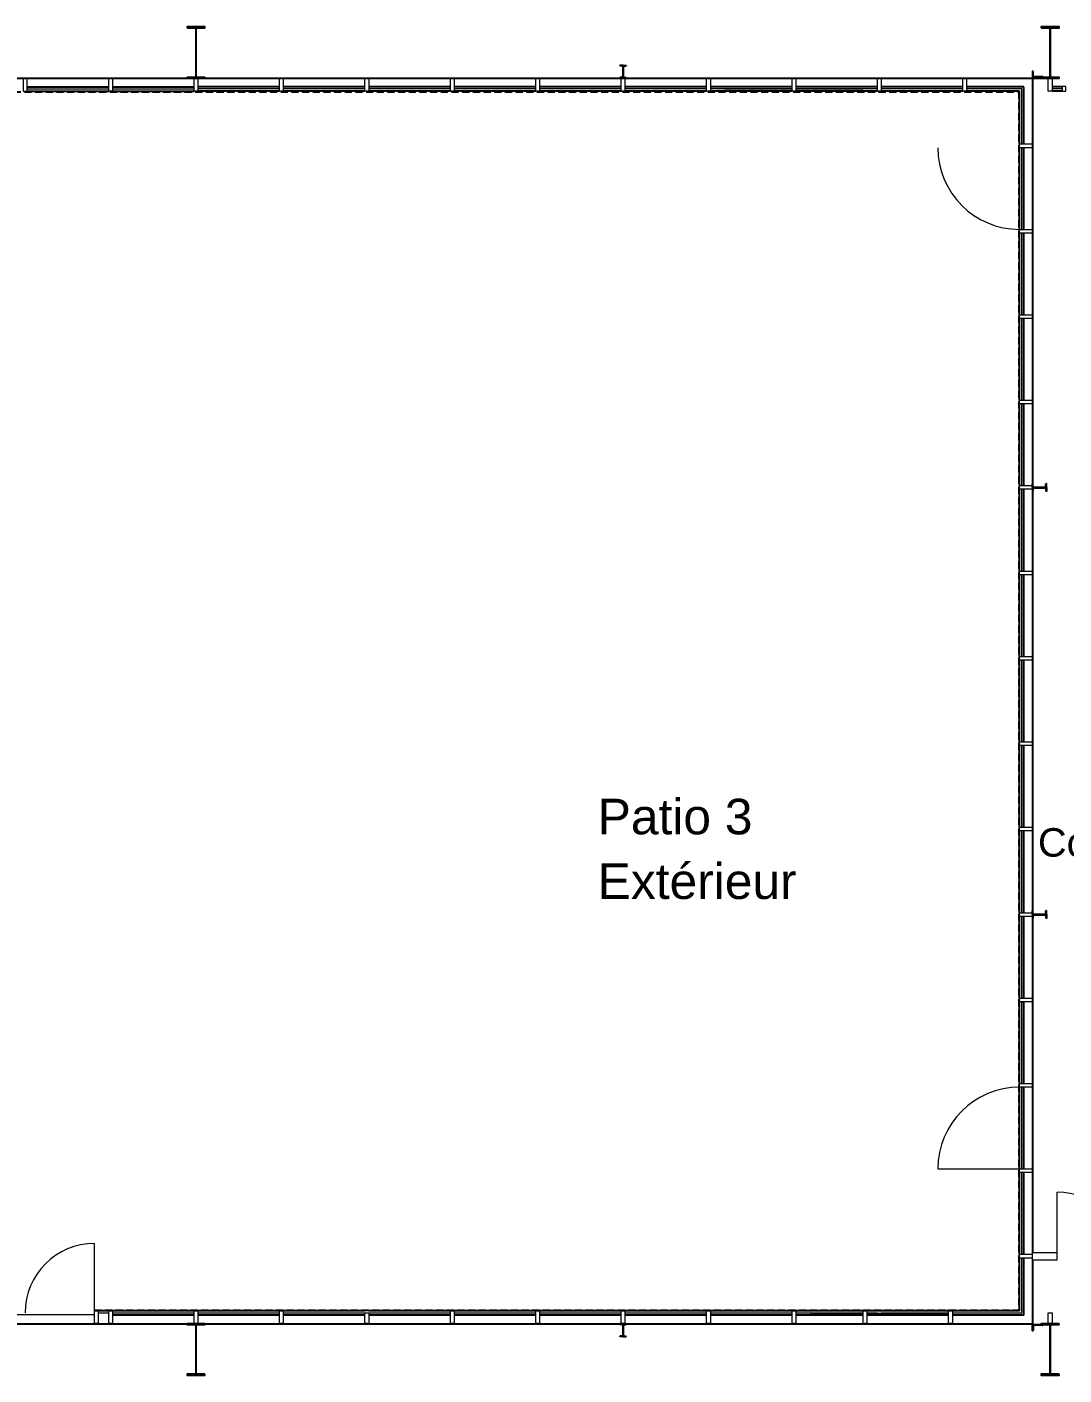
# Model space of a CAD drawing. Header units: metres. Extents: x 134472 to 303672, y 136880 to 366415.
# Drawn here: x 245722 to 260292, y 279879 to 298819 of the extents above; entities that cross this region are included whole.
import ezdxf

# ---------------------------------------------------------------- set-up
doc = ezdxf.new("R2010")
doc.units = ezdxf.units.M
doc.header["$LTSCALE"] = 2
doc.header["$MEASUREMENT"] = 0
doc.linetypes.add('CACHE', pattern=[0.375, 0.25, -0.125])
for name, color, linetype in [('0.01', 8, 'Continuous'), ('1', 5, 'Continuous'), ('MOJI', 7, 'Continuous')]:
    doc.layers.add(name, color=color, linetype=linetype)
doc.layers.add('0.03', color=151, linetype='Continuous', lineweight=5)
doc.layers.add('0.10', color=92, linetype='Continuous', lineweight=9)
doc.styles.add('arial', font='arial.ttf')

msp = doc.modelspace()

# ---------------------------------------------------------------- linework, layer by layer
at = {"layer": '0.01'}
msp.add_line((236466.586, 298099.317), (259971.586, 298099.317), dxfattribs=at)
at = {"layer": '0.01', "linetype": 'Continuous'}
for p, q in [((259846.586, 298099.317), (259846.586, 281597.148)), ((259846.586, 281497.148), (259846.586, 280599.317)), ((238246.586, 280599.317), (259846.586, 280599.317))]:
    msp.add_line(p, q, dxfattribs=at)
at = {"layer": '0.01', "linetype": 'CACHE', "ltscale": 200}
for p, q in [((236536.586, 297909.317), (259656.586, 297909.317)), ((259656.586, 297909.317), (259656.586, 280789.317)), ((246670.586, 280789.317), (259656.586, 280789.317))]:
    msp.add_line(p, q, dxfattribs=at)
at = {"layer": '0.01', "flags": 128}
for points in [[(245722.586, 297979.317), (246870.586, 297979.317)], [(246922.586, 297979.317), (248070.586, 297979.317)], [(249270.586, 297979.317), (248122.586, 297979.317)], [(250470.586, 297979.317), (249322.586, 297979.317)], [(251670.586, 297979.317), (250522.586, 297979.317)], [(252870.586, 297979.317), (251722.586, 297979.317)], [(254070.586, 297979.317), (252922.586, 297979.317)], [(255270.586, 297979.317), (254122.586, 297979.317)], [(256470.586, 297979.317), (255322.586, 297979.317)], [(257670.586, 297979.317), (256522.586, 297979.317)], [(258870.586, 297979.317), (257722.586, 297979.317)], [(259726.586, 297979.317), (258922.586, 297979.317)], [(259726.586, 297175.317), (259726.586, 297979.317)], [(260266.586, 297979.317), (260122.586, 297979.317)], [(245722.586, 297919.317), (246870.586, 297919.317)], [(246922.586, 297919.317), (248070.586, 297919.317)], [(249270.586, 297919.317), (248122.586, 297919.317)], [(250470.586, 297919.317), (249322.586, 297919.317)], [(251670.586, 297919.317), (250522.586, 297919.317)], [(252870.586, 297919.317), (251722.586, 297919.317)], [(254070.586, 297919.317), (252922.586, 297919.317)], [(255270.586, 297919.317), (254122.586, 297919.317)], [(256470.586, 297919.317), (255322.586, 297919.317)], [(257670.586, 297919.317), (256522.586, 297919.317)], [(258870.586, 297919.317), (257722.586, 297919.317)], [(259666.586, 297919.317), (258922.586, 297919.317)], [(259666.586, 297175.317), (259666.586, 297919.317)], [(260266.586, 297919.317), (260122.586, 297919.317)], [(259666.586, 295975.317), (259666.586, 297123.317)], [(259726.586, 295975.317), (259726.586, 297123.317)], [(259666.586, 294775.317), (259666.586, 295923.317)], [(259726.586, 294775.317), (259726.586, 295923.317)], [(259666.586, 293575.317), (259666.586, 294723.317)], [(259726.586, 293575.317), (259726.586, 294723.317)], [(259666.586, 292375.317), (259666.586, 293523.317)], [(259726.586, 292375.317), (259726.586, 293523.317)], [(259666.586, 291175.317), (259666.586, 292323.317)], [(259726.586, 291175.317), (259726.586, 292323.317)], [(259666.586, 289975.317), (259666.586, 291123.317)], [(259726.586, 289975.317), (259726.586, 291123.317)], [(259666.586, 288775.317), (259666.586, 289923.317)], [(259726.586, 288775.317), (259726.586, 289923.317)], [(259666.586, 287575.317), (259666.586, 288723.317)], [(259726.586, 287575.317), (259726.586, 288723.317)], [(259666.586, 286375.317), (259666.586, 287523.317)], [(259726.586, 286375.317), (259726.586, 287523.317)], [(259666.586, 285175.317), (259666.586, 286323.317)], [(259726.586, 285175.317), (259726.586, 286323.317)], [(259666.586, 283975.317), (259666.586, 285123.317)], [(259726.586, 283975.317), (259726.586, 285123.317)], [(259666.586, 282775.317), (259666.586, 283923.317)], [(259726.586, 282775.317), (259726.586, 283923.317)], [(259666.586, 281575.317), (259666.586, 282723.317)], [(259726.586, 281575.317), (259726.586, 282723.317)], [(259666.586, 280779.317), (259666.586, 281523.317)], [(259726.586, 280719.317), (259726.586, 281523.317)], [(246870.586, 280779.317), (246722.586, 280779.317)], [(248070.586, 280779.317), (246922.586, 280779.317)], [(248070.586, 280719.317), (246922.586, 280719.317)], [(249270.586, 280779.317), (248122.586, 280779.317)], [(249270.586, 280719.317), (248122.586, 280719.317)], [(250470.586, 280779.317), (249322.586, 280779.317)], [(250470.586, 280719.317), (249322.586, 280719.317)], [(251670.586, 280779.317), (250522.586, 280779.317)], [(251670.586, 280719.317), (250522.586, 280719.317)], [(252870.586, 280779.317), (251722.586, 280779.317)], [(252870.586, 280719.317), (251722.586, 280719.317)], [(254070.586, 280779.317), (252922.586, 280779.317)], [(254070.586, 280719.317), (252922.586, 280719.317)], [(255270.586, 280779.317), (254122.586, 280779.317)], [(255270.586, 280719.317), (254122.586, 280719.317)], [(256470.586, 280779.317), (255322.586, 280779.317)], [(256470.586, 280719.317), (255322.586, 280719.317)], [(257470.586, 280779.317), (256522.586, 280779.317)], [(257470.586, 280719.317), (256522.586, 280719.317)], [(258670.586, 280779.317), (257522.586, 280779.317)], [(258670.586, 280719.317), (257522.586, 280719.317)], [(259666.586, 280779.317), (258722.586, 280779.317)], [(259726.586, 280719.317), (258722.586, 280719.317)]]:
    msp.add_lwpolyline(points, dxfattribs=at)
at = {"layer": '0.03'}
msp.add_line((246922.586, 297949.317), (248070.586, 297949.317), dxfattribs=at)
at = {"layer": '0.03', "flags": 128}
for points in [[(245722.586, 297949.317), (246870.586, 297949.317)], [(249270.586, 297949.317), (248122.586, 297949.317)], [(250470.586, 297949.317), (249322.586, 297949.317)], [(251670.586, 297949.317), (250522.586, 297949.317)], [(252870.586, 297949.317), (251722.586, 297949.317)], [(254070.586, 297949.317), (252922.586, 297949.317)], [(255270.586, 297949.317), (254122.586, 297949.317)], [(256470.586, 297949.317), (255322.586, 297949.317)], [(255522.586, 297949.317), (256470.586, 297949.317)], [(257670.586, 297949.317), (256522.586, 297949.317)], [(256522.586, 297949.317), (257470.586, 297949.317)], [(258870.586, 297949.317), (257722.586, 297949.317)], [(259696.586, 297949.317), (258922.586, 297949.317)], [(259696.586, 297175.317), (259696.586, 297949.317)], [(260266.586, 297949.317), (260122.586, 297949.317)], [(259696.586, 295975.317), (259696.586, 297123.317)], [(259696.586, 294775.317), (259696.586, 295923.317)], [(259696.586, 293575.317), (259696.586, 294723.317)], [(259696.586, 292375.317), (259696.586, 293523.317)], [(259696.586, 291175.317), (259696.586, 292323.317)], [(259696.586, 289975.317), (259696.586, 291123.317)], [(259696.586, 288775.317), (259696.586, 289923.317)], [(259696.586, 287575.317), (259696.586, 288723.317)], [(259696.586, 286375.317), (259696.586, 287523.317)], [(259696.586, 285175.317), (259696.586, 286323.317)], [(259696.586, 283975.317), (259696.586, 285123.317)], [(259696.586, 282775.317), (259696.586, 283923.317)], [(258518.586, 282775.317), (259666.586, 282775.317)], [(259696.586, 281575.317), (259696.586, 282723.317)], [(260196.586, 281549.317), (260196.586, 282449.317)], [(246670.586, 280779.317), (246670.586, 281728.317)], [(259696.586, 280749.317), (259696.586, 281523.317)], [(246670.586, 280724.317), (244722.586, 280724.317)], [(246670.586, 280724.315), (244722.586, 280724.315)], [(246870.586, 280749.317), (246722.586, 280749.317)], [(246870.586, 280749.315), (246722.586, 280749.315)], [(248070.586, 280749.317), (246922.586, 280749.317)], [(249270.586, 280749.317), (248122.586, 280749.317)], [(250470.586, 280749.317), (249322.586, 280749.317)], [(251670.586, 280749.317), (250522.586, 280749.317)], [(252870.586, 280749.317), (251722.586, 280749.317)], [(254070.586, 280749.317), (252922.586, 280749.317)], [(255270.586, 280749.317), (254122.586, 280749.317)], [(256470.586, 280749.317), (255322.586, 280749.317)], [(257470.586, 280749.317), (256522.586, 280749.317)], [(256722.586, 280749.315), (257470.586, 280749.315)], [(257670.586, 280749.317), (257522.586, 280749.317)], [(257522.586, 280749.315), (258670.586, 280749.315)], [(258670.586, 280749.317), (257722.586, 280749.317)], [(259696.586, 280749.317), (258722.586, 280749.317)]]:
    msp.add_lwpolyline(points, dxfattribs=at)
at = {"layer": '0.03', "const_width": 1, "flags": 128}
msp.add_lwpolyline([(259666.586, 297123.317), (258518.586, 297123.317)], dxfattribs=at)
at = {"layer": '0.03', "flags": 128}
for points in [[(258518.586, 297123.317, 0.414213562), (259666.586, 295975.317)], [(259666.586, 283923.317, 0.414213562), (258518.586, 282775.317)], [(261096.586, 281549.317, 0.414213562), (260196.586, 282449.317)], [(246670.586, 281728.317, 0.414213562), (245696.586, 280754.317)]]:
    msp.add_lwpolyline(points, format="xyb", dxfattribs=at)
at = {"layer": '0.03', "linetype": 'Continuous', "lineweight": 0, "flags": 128}
msp.add_lwpolyline([(259843.186, 281497.148), (260196.586, 281497.148), (260196.586, 281597.148), (259843.186, 281597.148)], close=True, dxfattribs=at)
at = {"layer": '0.10'}
for points in [[(245722.586, 298099.317), (245670.586, 298099.317), (245670.586, 297919.317), (245722.586, 297919.317)], [(246870.586, 298099.317), (246922.586, 298099.317), (246922.586, 297919.317), (246870.586, 297919.317)], [(248070.586, 298099.317), (248122.586, 298099.317), (248122.586, 297919.317), (248070.586, 297919.317)], [(249270.586, 298099.317), (249322.586, 298099.317), (249322.586, 297919.317), (249270.586, 297919.317)], [(250470.586, 298099.317), (250522.586, 298099.317), (250522.586, 297919.317), (250470.586, 297919.317)], [(251670.586, 298099.317), (251722.586, 298099.317), (251722.586, 297919.317), (251670.586, 297919.317)], [(252870.586, 298099.317), (252922.586, 298099.317), (252922.586, 297919.317), (252870.586, 297919.317)], [(254070.586, 298099.317), (254122.586, 298099.317), (254122.586, 297919.317), (254070.586, 297919.317)], [(255270.586, 298099.317), (255322.586, 298099.317), (255322.586, 297919.317), (255270.586, 297919.317)], [(256470.586, 298099.317), (256522.586, 298099.317), (256522.586, 297919.317), (256470.586, 297919.317)], [(257670.586, 298099.317), (257722.586, 298099.317), (257722.586, 297919.317), (257670.586, 297919.317)], [(258870.586, 298099.317), (258922.586, 298099.317), (258922.586, 297919.317), (258870.586, 297919.317)], [(246722.586, 280602.715), (246670.586, 280602.715), (246670.586, 280779.317), (246722.586, 280779.317)], [(246870.586, 280779.317), (246922.586, 280779.317), (246922.586, 280602.717), (246870.586, 280602.717)], [(248070.586, 280779.317), (248122.586, 280779.317), (248122.586, 280602.717), (248070.586, 280602.717)], [(249270.586, 280779.317), (249322.586, 280779.317), (249322.586, 280602.717), (249270.586, 280602.717)], [(250470.586, 280754.317), (250522.586, 280754.317), (250522.586, 280602.717), (250470.586, 280602.717)], [(250470.586, 280754.317), (250522.586, 280754.317), (250522.586, 280602.717), (250470.586, 280602.717)], [(251670.586, 280779.317), (251722.586, 280779.317), (251722.586, 280602.717), (251670.586, 280602.717)], [(252870.586, 280779.317), (252922.586, 280779.317), (252922.586, 280602.717), (252870.586, 280602.717)], [(254070.586, 280779.317), (254122.586, 280779.317), (254122.586, 280602.717), (254070.586, 280602.717)], [(255270.586, 280779.317), (255322.586, 280779.317), (255322.586, 280602.717), (255270.586, 280602.717)], [(256470.586, 280779.317), (256522.586, 280779.317), (256522.586, 280602.717), (256470.586, 280602.717)], [(256470.586, 280779.317), (256522.586, 280779.317), (256522.586, 280602.717), (256470.586, 280602.717)], [(257470.586, 280779.317), (257522.586, 280779.317), (257522.586, 280602.717), (257470.586, 280602.717)], [(260070.586, 280754.317), (260122.586, 280754.317), (260122.586, 280602.717), (260070.586, 280602.717)]]:
    msp.add_lwpolyline(points, close=True, dxfattribs=at)
at = {"layer": '0.10', "flags": 128}
for points in [[(260070.586, 298099.317), (260122.586, 298099.317), (260122.586, 297919.317), (260070.586, 297919.317)], [(259843.186, 297175.317), (259843.186, 297123.317), (259666.586, 297123.317), (259666.586, 297175.317)], [(259843.186, 295975.317), (259843.186, 295923.317), (259666.586, 295923.317), (259666.586, 295975.317)], [(259843.186, 294775.317), (259843.186, 294723.317), (259666.586, 294723.317), (259666.586, 294775.317)], [(259843.186, 293575.317), (259843.186, 293523.317), (259666.586, 293523.317), (259666.586, 293575.317)], [(259843.186, 292375.317), (259843.186, 292323.317), (259666.586, 292323.317), (259666.586, 292375.317)], [(259843.186, 291175.317), (259843.186, 291123.317), (259666.586, 291123.317), (259666.586, 291175.317)], [(259843.186, 289975.317), (259843.186, 289923.317), (259666.586, 289923.317), (259666.586, 289975.317)], [(259843.186, 288775.317), (259843.186, 288723.317), (259666.586, 288723.317), (259666.586, 288775.317)], [(259843.186, 287575.317), (259843.186, 287523.317), (259666.586, 287523.317), (259666.586, 287575.317)], [(259843.186, 286375.317), (259843.186, 286323.317), (259666.586, 286323.317), (259666.586, 286375.317)], [(259843.186, 285175.317), (259843.186, 285123.317), (259666.586, 285123.317), (259666.586, 285175.317)], [(259843.186, 283975.317), (259843.186, 283923.317), (259666.586, 283923.317), (259666.586, 283975.317)], [(259843.186, 282775.317), (259843.186, 282723.317), (259666.586, 282723.317), (259666.586, 282775.317)], [(259843.186, 281575.317), (259843.186, 281523.317), (259666.586, 281523.317), (259666.586, 281575.317)]]:
    msp.add_lwpolyline(points, close=True, dxfattribs=at)
at = {"layer": '0.10'}
for points in [[(260266.586, 297915.317), (260316.586, 297915.317), (260316.586, 297983.317), (260266.586, 297983.317)], [(258722.586, 280602.715), (258670.586, 280602.715), (258670.586, 280779.317), (258722.586, 280779.317)]]:
    msp.add_3dface(points, dxfattribs=at)
at = {"layer": '1', "color": 5, "linetype": 'Continuous', "ltscale": 2}
for p, q in [((254096.586, 298279.317), (254051.086, 298279.317)), ((254051.086, 298279.317), (254051.086, 298271.317)), ((254084.936, 298271.317), (254051.086, 298271.317)), ((254093.936, 298262.317), (254093.936, 298116.317)), ((254096.586, 298279.317), (254142.086, 298279.317)), ((254099.236, 298262.317), (254099.236, 298116.317)), ((254108.236, 298271.317), (254142.086, 298271.317)), ((254142.086, 298279.317), (254142.086, 298271.317)), ((259846.586, 298199.317), (259846.586, 298109.317)), ((259850.586, 298199.317), (259846.586, 298199.317)), ((259856.586, 298131.317), (259856.586, 298193.317)), ((259990.586, 298119.317), (259868.586, 298119.317)), ((254084.936, 298107.317), (254051.086, 298107.317)), ((254051.086, 298099.317), (254051.086, 298107.317)), ((254096.586, 298099.317), (254051.086, 298099.317)), ((254096.586, 298099.317), (254142.086, 298099.317)), ((254108.236, 298107.317), (254142.086, 298107.317)), ((254142.086, 298099.317), (254142.086, 298107.317)), ((259846.586, 298109.317), (259996.586, 298109.317)), ((259996.586, 298113.317), (259996.586, 298109.317)), ((259855.086, 292364.117), (259855.086, 292399.317)), ((259855.086, 292334.517), (259855.086, 292299.317)), ((259867.086, 292352.117), (260026.086, 292352.117)), ((259867.086, 292346.517), (260026.086, 292346.517)), ((260038.086, 292364.117), (260038.086, 292399.317)), ((260038.086, 292334.517), (260038.086, 292299.317)), ((259855.086, 286364.117), (259855.086, 286399.317)), ((259855.086, 286364.117), (259855.086, 286399.317)), ((260038.086, 286364.117), (260038.086, 286399.317)), ((260038.086, 286364.117), (260038.086, 286399.317)), ((259855.086, 286334.517), (259855.086, 286299.317)), ((259855.086, 286334.517), (259855.086, 286299.317)), ((259867.086, 286352.117), (260026.086, 286352.117)), ((259867.086, 286352.117), (260026.086, 286352.117)), ((259867.086, 286346.517), (260026.086, 286346.517)), ((259867.086, 286346.517), (260026.086, 286346.517)), ((260038.086, 286334.517), (260038.086, 286299.317)), ((260038.086, 286334.517), (260038.086, 286299.317)), ((254096.586, 280599.317), (254051.086, 280599.317)), ((254051.086, 280599.317), (254051.086, 280591.317)), ((254084.936, 280591.317), (254051.086, 280591.317)), ((254093.936, 280582.317), (254093.936, 280436.317)), ((254096.586, 280599.317), (254142.086, 280599.317)), ((254099.236, 280582.317), (254099.236, 280436.317)), ((254108.236, 280591.317), (254142.086, 280591.317)), ((254142.086, 280599.317), (254142.086, 280591.317)), ((259846.586, 280499.317), (259846.586, 280589.317)), ((259846.586, 280589.317), (259996.586, 280589.317)), ((259856.586, 280567.317), (259856.586, 280505.317)), ((259990.586, 280579.317), (259868.586, 280579.317)), ((259996.586, 280585.317), (259996.586, 280589.317)), ((254084.936, 280427.317), (254051.086, 280427.317)), ((254051.086, 280419.317), (254051.086, 280427.317)), ((254096.586, 280419.317), (254051.086, 280419.317)), ((254096.586, 280419.317), (254142.086, 280419.317)), ((254108.236, 280427.317), (254142.086, 280427.317)), ((254142.086, 280419.317), (254142.086, 280427.317)), ((259850.586, 280499.317), (259846.586, 280499.317))]:
    msp.add_line(p, q, dxfattribs=at)
at = {"layer": '1', "color": 5, "linetype": 'Continuous', "ltscale": 2410.095415}
for points in [[(247971.586, 298809.317), (248221.586, 298809.317), (248221.586, 298819.317), (247971.586, 298819.317), (247971.586, 298809.317)], [(248093.586, 298109.317), (248099.586, 298109.317), (248099.586, 298809.317), (248093.586, 298809.317), (248093.586, 298109.317)], [(259971.586, 298809.317), (260221.586, 298809.317), (260221.586, 298819.317), (259971.586, 298819.317), (259971.586, 298809.317)], [(260093.586, 298109.317), (260099.586, 298109.317), (260099.586, 298809.317), (260093.586, 298809.317), (260093.586, 298109.317)], [(247971.586, 298099.317), (248221.586, 298099.317), (248221.586, 298109.317), (247971.586, 298109.317), (247971.586, 298099.317)], [(259971.586, 298099.317), (260221.586, 298099.317), (260221.586, 298109.317), (259971.586, 298109.317), (259971.586, 298099.317)], [(248221.586, 280599.317), (247971.586, 280599.317), (247971.586, 280589.317), (248221.586, 280589.317), (248221.586, 280599.317)], [(248099.586, 280589.317), (248093.586, 280589.317), (248093.586, 279889.317), (248099.586, 279889.317), (248099.586, 280589.317)], [(260221.586, 280599.317), (259971.586, 280599.317), (259971.586, 280589.317), (260221.586, 280589.317), (260221.586, 280599.317)], [(260099.586, 280589.317), (260093.586, 280589.317), (260093.586, 279889.317), (260099.586, 279889.317), (260099.586, 280589.317)], [(248221.586, 279889.317), (247971.586, 279889.317), (247971.586, 279879.317), (248221.586, 279879.317), (248221.586, 279889.317)], [(260221.586, 279889.317), (259971.586, 279889.317), (259971.586, 279879.317), (260221.586, 279879.317), (260221.586, 279889.317)]]:
    msp.add_lwpolyline(points, close=True, dxfattribs=at)
at = {"layer": '1', "color": 5, "linetype": 'Continuous', "ltscale": 2}
for points in [[(259846.586, 292349.317), (259846.586, 292399.317), (259855.086, 292399.317)], [(259846.586, 292349.317), (259846.586, 292299.317), (259855.086, 292299.317)], [(260046.586, 292349.317), (260046.586, 292399.317), (260038.086, 292399.317)], [(260046.586, 292349.317), (260046.586, 292299.317), (260038.086, 292299.317)], [(259846.586, 286349.317), (259846.586, 286399.317), (259855.086, 286399.317)], [(259846.586, 286349.317), (259846.586, 286399.317), (259855.086, 286399.317)], [(260046.586, 286349.317), (260046.586, 286399.317), (260038.086, 286399.317)], [(260046.586, 286349.317), (260046.586, 286399.317), (260038.086, 286399.317)], [(259846.586, 286349.317), (259846.586, 286299.317), (259855.086, 286299.317)], [(259846.586, 286349.317), (259846.586, 286299.317), (259855.086, 286299.317)], [(260046.586, 286349.317), (260046.586, 286299.317), (260038.086, 286299.317)], [(260046.586, 286349.317), (260046.586, 286299.317), (260038.086, 286299.317)]]:
    msp.add_lwpolyline(points, dxfattribs=at)
for centre, radius, start, end in [((254084.936, 298262.317), 9, 0, 90), ((254084.936, 298116.317), 9, 270, 0), ((254108.236, 298262.317), 9, 90, 180), ((254108.236, 298116.317), 9, 180, 270), ((259850.586, 298193.317), 6, 0, 90), ((259868.586, 298131.317), 12, 180, 270), ((259990.586, 298113.317), 6, 0, 90), ((259867.086, 292364.117), 12, 180, 270), ((259867.086, 292334.517), 12, 90, 180), ((260026.086, 292364.117), 12, 270, 0), ((260026.086, 292334.517), 12, 0, 90), ((259867.086, 286364.117), 12, 180, 270), ((259867.086, 286364.117), 12, 180, 270), ((259867.086, 286334.517), 12, 90, 180), ((259867.086, 286334.517), 12, 90, 180), ((260026.086, 286364.117), 12, 270, 0), ((260026.086, 286364.117), 12, 270, 0), ((260026.086, 286334.517), 12, 0, 90), ((260026.086, 286334.517), 12, 0, 90), ((254084.936, 280582.317), 9, 0, 90), ((254108.236, 280582.317), 9, 90, 180), ((259850.586, 280505.317), 6, 270, 0), ((259868.586, 280567.317), 12, 90, 180), ((259990.586, 280585.317), 6, 270, 0), ((254084.936, 280436.317), 9, 270, 0), ((254108.236, 280436.317), 9, 180, 270)]:
    msp.add_arc(centre, radius, start, end, dxfattribs=at)

# ---------------------------------------------------------------- texts
at = {"layer": 'MOJI', "style": 'arial'}
msp.add_text('Couloir2', height=400, dxfattribs=at).set_placement((259924.913, 287162.461))
at = {"layer": 'MOJI', "char_height": 500, "width": 150000, "attachment_point": 1, "style": 'arial'}
for s, insert in [('Patio 3', (253740.247, 287975.828)), ('Extérieur', (253740.247, 287067.849))]:
    msp.add_mtext(s, dxfattribs=dict(at, insert=insert))

doc.saveas('drawing.dxf')
